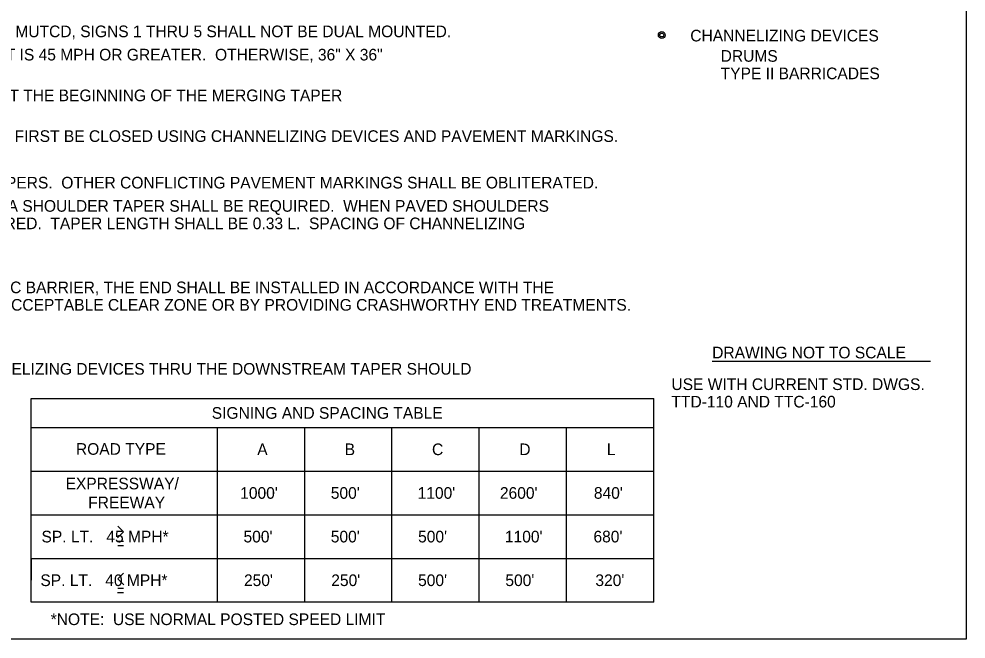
# Model space of a CAD drawing. Extents: x 1002 to 1035.5, y 1000.5 to 1021.5.
# Drawn here: x 1019.22 to 1035.5, y 1000.5 to 1011.16 of the extents above; entities that cross this region are included whole.
import ezdxf

# ---------------------------------------------------------------- set-up
doc = ezdxf.new("R2010")
doc.units = 0
doc.layers.add('Level 1', color=7, linetype='Continuous')
doc.layers.add('Level 10', color=7, linetype='Continuous')

msp = doc.modelspace()

# ---------------------------------------------------------------- linework, layer by layer
at = {"layer": 'Level 1'}
for p, q in [((1031.137, 1005.274), (1034.887, 1005.274)), ((1019.434, 1004.636), (1030.134, 1004.636)), ((1019.434, 1001.136), (1019.434, 1004.636)), ((1030.134, 1001.136), (1030.134, 1004.636)), ((1019.434, 1004.136), (1030.134, 1004.136)), ((1022.634, 1001.136), (1022.634, 1004.136)), ((1024.134, 1001.136), (1024.134, 1004.136)), ((1025.634, 1001.136), (1025.634, 1004.136)), ((1027.134, 1001.136), (1027.134, 1004.136)), ((1028.634, 1001.136), (1028.634, 1004.136)), ((1019.434, 1003.386), (1030.134, 1003.386)), ((1019.434, 1002.636), (1030.134, 1002.636)), ((1020.919, 1002.241), (1021.021, 1002.342)), ((1021.021, 1002.342), (1020.921, 1002.44)), ((1020.922, 1002.182), (1021.021, 1002.182)), ((1020.923, 1002.109), (1021.021, 1002.109)), ((1019.434, 1001.886), (1030.134, 1001.886)), ((1019.434, 1001.886), (1019.434, 1001.511)), ((1020.923, 1001.533), (1021.023, 1001.631)), ((1021.025, 1001.432), (1020.923, 1001.533)), ((1020.922, 1001.377), (1021.022, 1001.377)), ((1020.919, 1001.303), (1021.02, 1001.303))]:
    msp.add_line(p, q, dxfattribs=at)
msp.add_lwpolyline([(1030.134, 1001.136), (1019.434, 1001.136)], dxfattribs=at)
for radius in [0.0583, 0.0333]:
    msp.add_circle((1030.271, 1010.881), radius, dxfattribs=at)
at = {"layer": 'Level 10'}
for p, q in [((1035.5, 1021.5), (1035.5, 1000.5)), ((1035.5, 1000.5), (1007, 1000.5))]:
    msp.add_line(p, q, dxfattribs=at)

# ---------------------------------------------------------------- texts
at = {"layer": 'Level 1'}
for s, p in [('IF MEDIAN IS NOT WIDE ENOUGH TO MAINTAIN LATERAL CLEARANCES SHOWN IN THE MUTCD, SIGNS 1 THRU 5 SHALL NOT BE DUAL MOUNTED.', (1007.75, 1010.844)), ('CHANNELIZING DEVICES', (1030.761, 1010.771)), ('THE SIZE OF SIGNS 1 THRU 4 SHALL BE 48" X 48" IF THE NORMAL POSTED SPEED LIMIT IS 45 MPH OR GREATER.  OTHERWISE, 36" X 36" ', (1007.75, 1010.444)), ('DRUMS', (1031.283, 1010.422)), ('TYPE II BARRICADES', (1031.283, 1010.122)), ('AN ARROW PANEL SHALL BE REQUIRED.  IT SHALL BE LOCATED ON THE SHOULDER AT THE BEGINNING OF THE MERGING TAPER', (1007.75, 1009.744)), ('THE BARRIER SHALL NOT BE PLACED ALONG THE MERGING TAPER.  THE LANE SHALL FIRST BE CLOSED USING CHANNELIZING DEVICES AND PAVEMENT MARKINGS.', (1007.75, 1009.044)), ('SKIP LINES SHALL BE OBLITERATED BY AN APPROVED METHOD THRU LENGTH OF TAPERS.  OTHER CONFLICTING PAVEMENT MARKINGS SHALL BE OBLITERATED.  ', (1007.75, 1008.244)), ('IF AN ARROW PANEL IS INSTALLED ON THE SHOULDER OR WITHIN THE CLEAR ZONE, A SHOULDER TAPER SHALL BE REQUIRED.  WHEN PAVED SHOULDERS', (1007.75, 1007.844)), ("HAVING A WIDTH OF 8' OR MORE ARE CLOSED, A SHOULDER TAPER SHALL BE REQUIRED.  TAPER LENGTH SHALL BE 0.33 L.  SPACING OF CHANNELIZING", (1007.75, 1007.544)), ('IN ORDER TO MITIGATE THE EFFECT OF STRIKING THE END OF A TEMPORARY TRAFFIC BARRIER, THE END SHALL BE INSTALLED IN ACCORDANCE WITH THE ', (1007.75, 1006.444)), ('ROADSIDE DESIGN GUIDE BY FLARING (SEE TABLE) UNTIL THE END IS OUTSIDE THE ACCEPTABLE CLEAR ZONE OR BY PROVIDING CRASHWORTHY END TREATMENTS.', (1007.75, 1006.144)), ('DRAWING NOT TO SCALE', (1031.137, 1005.324)), ("DOWNSTREAM TAPER SHALL HAVE A MAXIMUM LENGTH OF 100'.  SPACING OF CHANNELIZING DEVICES THRU THE DOWNSTREAM TAPER SHOULD", (1007.75, 1005.044)), ('USE WITH CURRENT STD. DWGS.', (1030.437, 1004.78)), ('TTD-110 AND TTC-160', (1030.437, 1004.48)), ('SIGNING AND SPACING TABLE', (1022.537, 1004.286)), ('ROAD TYPE', (1020.203, 1003.667)), ('A', (1023.319, 1003.661)), ('B', (1024.822, 1003.661)), ('C', (1026.322, 1003.661)), ('D', (1027.822, 1003.661)), ('L', (1029.327, 1003.661)), ('EXPRESSWAY/', (1020.025, 1003.073)), ("1000'", (1023.026, 1002.911)), ("500'", (1024.583, 1002.911)), ("1100'", (1026.075, 1002.911)), ("2600'", (1027.489, 1002.911)), ("840'", (1029.104, 1002.911)), ('FREEWAY', (1020.413, 1002.748)), ('SP. LT.   45 MPH*', (1019.611, 1002.161)), ("500'", (1023.083, 1002.161)), ("500'", (1024.583, 1002.161)), ("500'", (1026.083, 1002.161)), ("1100'", (1027.575, 1002.161)), ("680'", (1029.097, 1002.161)), ('SP. LT.   40 MPH*', (1019.592, 1001.411)), ("250'", (1023.091, 1001.411)), ("250'", (1024.591, 1001.411)), ("500'", (1026.083, 1001.411)), ("500'", (1027.583, 1001.411)), ("320'", (1029.13, 1001.411)), ('*NOTE:  USE NORMAL POSTED SPEED LIMIT', (1019.769, 1000.74))]:
    msp.add_text(s, height=0.2, dxfattribs=at).set_placement(p)

doc.saveas('drawing.dxf')
